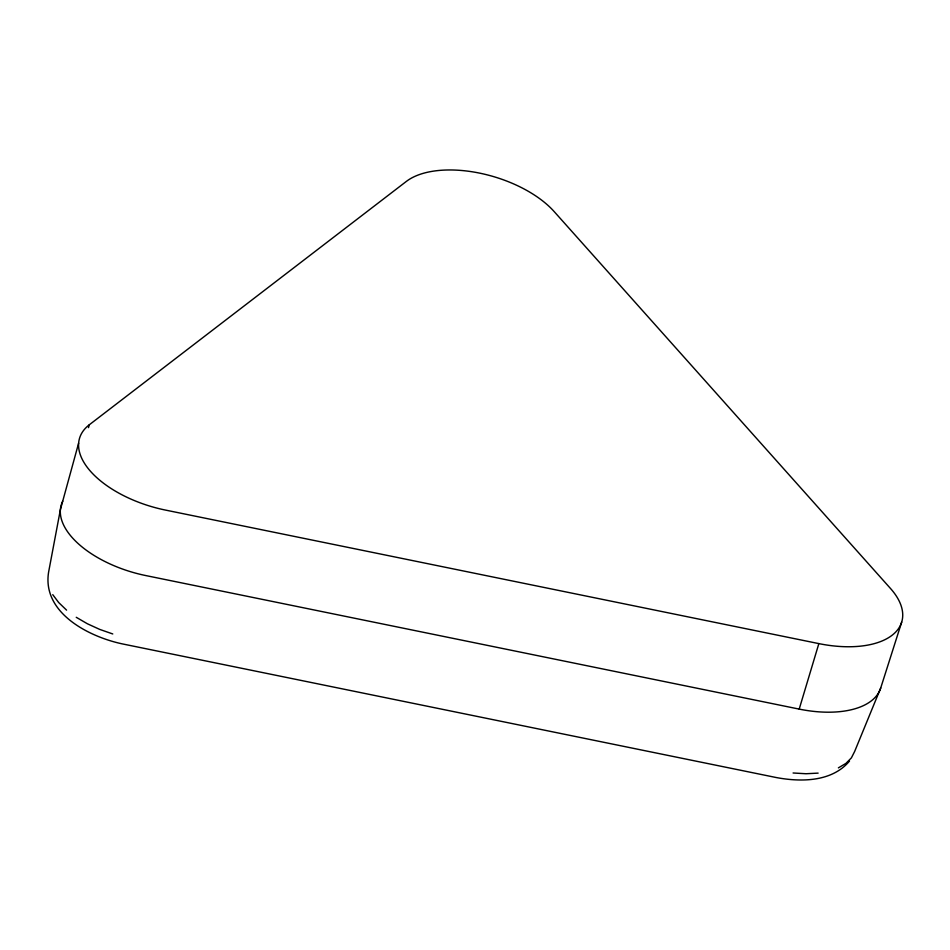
<?xml version="1.0" encoding="UTF-8"?>
<svg xmlns="http://www.w3.org/2000/svg" width="950" height="950" viewBox="0 0 950 950"><rect width="100%" height="100%" fill="white"/><g stroke="black" fill="none" stroke-linecap="round" stroke-linejoin="round"><path stroke-width="1.43" d="M78.624 443.163L60.373 509.723L48.604 572.126C41.883 613.071 89.229 636.939 122.645 643.957L776.126 777.516C800.969 782.171 831.903 782.087 849.526 761.045M88.492 427.642L89.276 424.804L406.386 181.391A88.006 45.066 16.5 0 1 554.183 211.601L890.566 588.561A88.006 45.066 16.5 0 1 818.852 643.613L799.199 709.104L145.706 575.546A86.604 44.341 16.5 0 1 62.724 501.196M838.375 767.873L845.916 763.396L851.39 757.874L854.656 751.462L880.721 687.966L901.681 622.143M818.128 773.122L806.028 773.739L793.084 772.991M818.852 643.613L165.359 510.055A88.006 45.066 16.5 0 1 89.276 424.804M112.765 633.959L99.702 629.399L87.412 623.782L76.249 617.298M66.571 610.137L58.663 602.514L52.761 594.664M880.721 687.966A86.604 44.341 16.5 0 1 799.199 709.104"/></g></svg>
